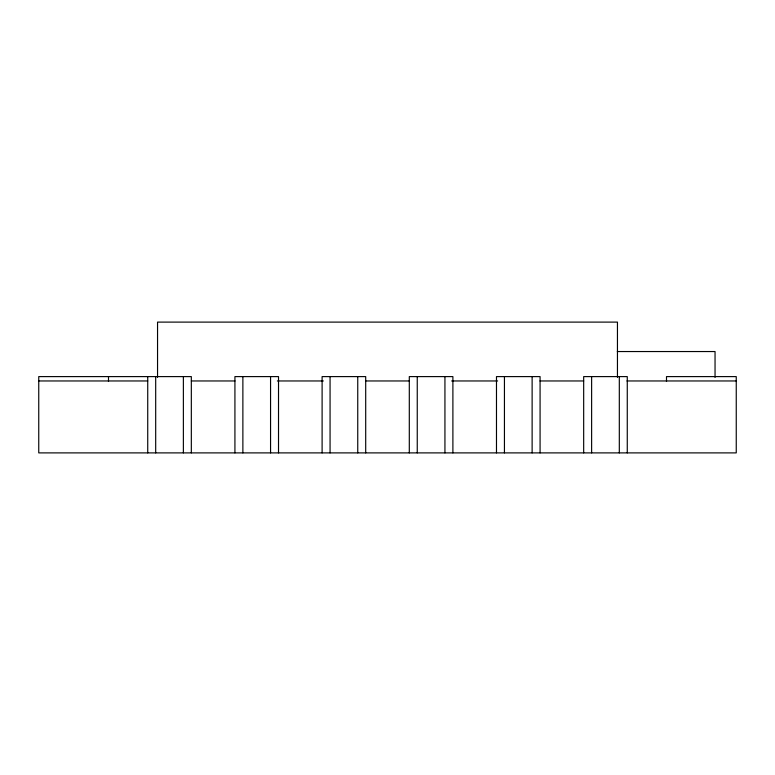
<?xml version="1.0" encoding="UTF-8"?>
<svg xmlns="http://www.w3.org/2000/svg" width="775" height="775" viewBox="0 0 775 775"><rect width="100%" height="100%" fill="white"/><g stroke="black" fill="none" stroke-linecap="round" stroke-linejoin="round"><path stroke-width="1.16" d="M617.307 351.54L715.044 351.54L715.044 377.435M38.75 380.961L147.734 380.961M191.328 380.961L234.999 380.961M277.363 380.961L323.349 380.961M365.703 380.961L409.297 380.961M451.651 380.961L497.637 380.961M540.001 380.961L583.672 380.961M626.956 380.961L736.25 380.961M666.5 381.445L666.5 376.602L736.25 376.602L736.25 452.891L38.75 452.891L38.75 376.602L191.328 376.602L191.328 452.891M627.266 452.891L627.266 376.602L583.672 376.602L583.672 452.891M619.312 376.602L619.312 452.891M617.452 377.357L617.452 322.109L157.548 322.109L157.548 377.357M591.625 376.602L591.625 452.891M540.078 452.891L540.078 376.602L496.484 376.602L496.484 452.891M532.125 376.602L532.125 452.891M504.438 376.602L504.438 452.891M452.891 452.891L452.891 376.602L409.297 376.602L409.297 452.891M444.937 376.602L444.937 452.891M417.25 376.602L417.25 452.891M365.703 452.891L365.703 376.602L322.109 376.602L322.109 452.891M357.75 376.602L357.75 452.891M330.063 376.602L330.063 452.891M278.516 452.891L278.516 376.602L234.922 376.602L234.922 452.891M270.562 376.602L270.562 452.891M242.875 376.602L242.875 452.891M183.375 376.602L183.375 452.891M155.688 376.602L155.688 452.891M147.734 376.602L147.734 452.891M108.5 376.602L108.5 381.445"/></g></svg>
